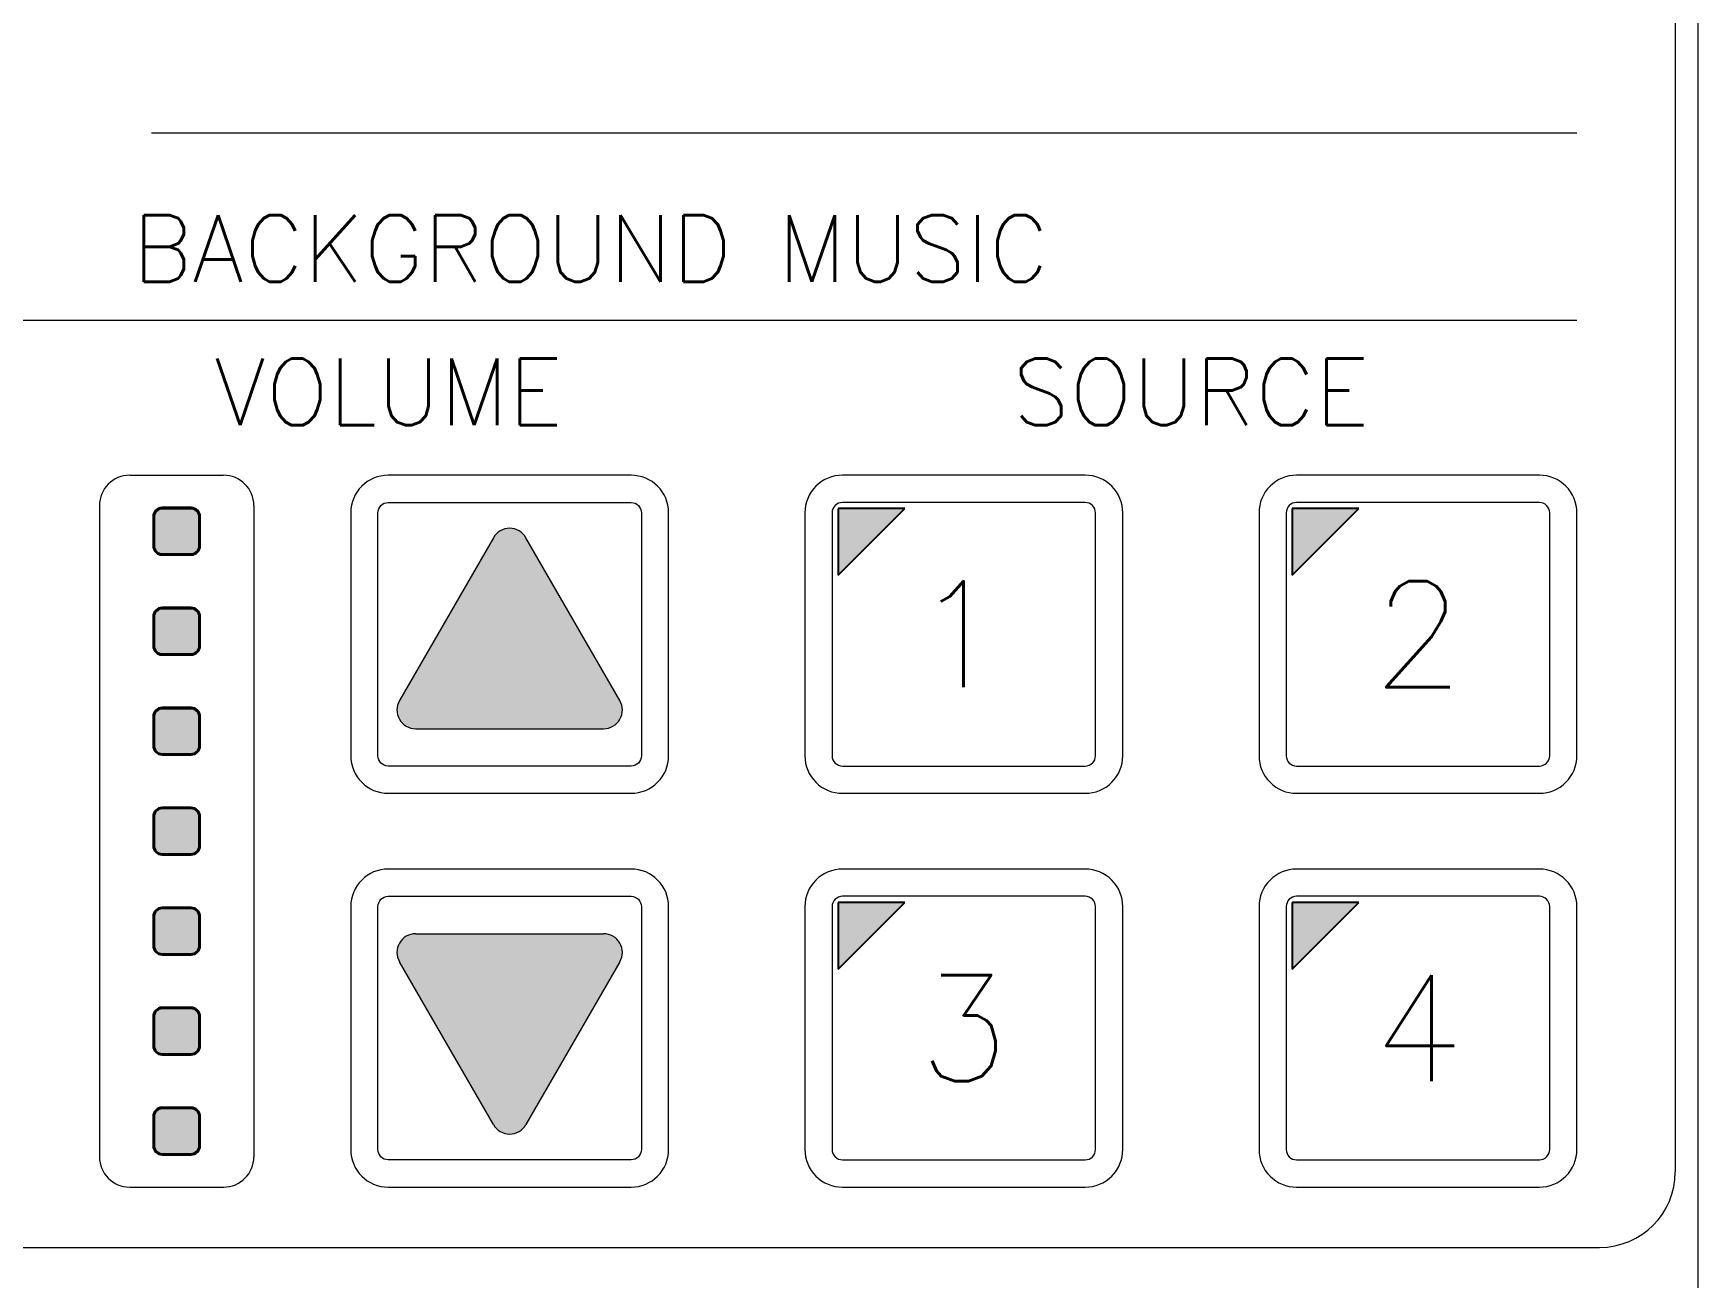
# Model space of a CAD drawing. Header units: inches. Extents: x 4.4 to 24.6, y 1.9 to 17.4.
# Drawn here: x 16.705 to 19.454, y 12.791 to 14.845 of the extents above; entities that cross this region are included whole.
import ezdxf
from ezdxf.enums import TextEntityAlignment as Align

# ---------------------------------------------------------------- set-up
doc = ezdxf.new("R2010")
doc.units = ezdxf.units.IN
doc.header["$LTSCALE"] = 0.4
doc.header["$MEASUREMENT"] = 0
doc.layers.add('ML800-LED', color=251, linetype='Continuous')
doc.layers.add('ML800-OBJECT', color=7, linetype='Continuous', lineweight=15)
doc.layers.add('ML800-TEXT', color=7, linetype='Continuous', lineweight=9)
doc.styles.add('LARGETEXT', font='romans.shx', dxfattribs={"height": 0.09})

msp = doc.modelspace()

# ---------------------------------------------------------------- hatches: boundary and pattern name
at = {"layer": 'ML800-LED'}
for points in [[(16.9792, 14.0475, 0.414214), (16.9659, 14.0607), (16.9179, 14.0607, 0.414214), (16.9047, 14.0475), (16.9047, 13.9995, 0.414214), (16.9179, 13.9862), (16.9659, 13.9862, 0.414214), (16.9792, 13.9995)], [(18.1444, 14.061), (18.0344, 14.061), (18.0344, 13.951)], [(18.8944, 14.061), (18.7844, 14.061), (18.7844, 13.951)], [(16.9792, 13.8825, 0.414214), (16.9659, 13.8957), (16.9179, 13.8957, 0.414214), (16.9047, 13.8825), (16.9047, 13.8345, 0.414214), (16.9179, 13.8212), (16.9659, 13.8212, 0.414214), (16.9792, 13.8345)], [(16.9792, 13.7175, 0.414214), (16.9659, 13.7307), (16.9179, 13.7307, 0.414214), (16.9047, 13.7175), (16.9047, 13.6695, 0.414214), (16.9179, 13.6562), (16.9659, 13.6562, 0.414214), (16.9792, 13.6695)], [(16.9792, 13.5525, 0.414214), (16.9659, 13.5657), (16.9179, 13.5657, 0.414214), (16.9047, 13.5525), (16.9047, 13.5045, 0.414214), (16.9179, 13.4912), (16.9659, 13.4912, 0.414214), (16.9792, 13.5045)], [(16.9792, 13.3875, 0.414214), (16.9659, 13.4007), (16.9179, 13.4007, 0.414214), (16.9047, 13.3875), (16.9047, 13.3395, 0.414214), (16.9179, 13.3262), (16.9659, 13.3262, 0.414214), (16.9792, 13.3395)], [(18.1444, 13.411), (18.0344, 13.411), (18.0344, 13.301)], [(18.8944, 13.411), (18.7844, 13.411), (18.7844, 13.301)], [(16.9792, 13.2225, 0.414214), (16.9659, 13.2357), (16.9179, 13.2357, 0.414214), (16.9047, 13.2225), (16.9047, 13.1745, 0.414214), (16.9179, 13.1612), (16.9659, 13.1612, 0.414214), (16.9792, 13.1745)], [(16.9792, 13.0575, 0.414214), (16.9659, 13.0707), (16.9179, 13.0707, 0.414214), (16.9047, 13.0575), (16.9047, 13.0095, 0.414214), (16.9179, 12.9962), (16.9659, 12.9962, 0.414214), (16.9792, 13.0095)]]:
    msp.add_hatch(color=256, dxfattribs=at).paths.add_polyline_path(points)
at = {"layer": 'ML800-TEXT'}
for points in [[(17.5187, 14.0129, 0.57735), (17.465, 14.0129), (17.3099, 13.7442, 0.57735), (17.3367, 13.6977), (17.647, 13.6977, 0.57735), (17.6739, 13.7442)], [(17.6739, 13.3128, 0.57735), (17.647, 13.3593), (17.3367, 13.3593, 0.57735), (17.3099, 13.3128), (17.465, 13.0441, 0.57735), (17.5187, 13.0441)]]:
    msp.add_hatch(color=256, dxfattribs=at).paths.add_polyline_path(points)

# ---------------------------------------------------------------- linework, layer by layer
at = {"layer": 'ML800-LED'}
for p, q in [((18.0344, 13.951), (18.1444, 14.061)), ((18.0344, 14.061), (18.0344, 13.951)), ((18.1444, 14.061), (18.0344, 14.061)), ((18.7844, 13.951), (18.8944, 14.061)), ((18.7844, 14.061), (18.7844, 13.951)), ((18.8944, 14.061), (18.7844, 14.061)), ((18.0344, 13.301), (18.1444, 13.411)), ((18.0344, 13.411), (18.0344, 13.301)), ((18.1444, 13.411), (18.0344, 13.411)), ((18.7844, 13.301), (18.8944, 13.411)), ((18.7844, 13.411), (18.7844, 13.301)), ((18.8944, 13.411), (18.7844, 13.411))]:
    msp.add_line(p, q, dxfattribs=at)
for points in [[(16.9809, 14.0475, 0.414214), (16.9659, 14.0625), (16.9179, 14.0625, 0.414214), (16.9029, 14.0475), (16.9029, 13.9995, 0.414214), (16.9179, 13.9845), (16.9659, 13.9845, 0.414214), (16.9809, 13.9995)], [(16.9792, 14.0475, 0.414214), (16.9659, 14.0607), (16.9179, 14.0607, 0.414214), (16.9047, 14.0475), (16.9047, 13.9995, 0.414214), (16.9179, 13.9862), (16.9659, 13.9862, 0.414214), (16.9792, 13.9995)], [(16.9809, 13.8825, 0.414214), (16.9659, 13.8975), (16.9179, 13.8975, 0.414214), (16.9029, 13.8825), (16.9029, 13.8345, 0.414214), (16.9179, 13.8195), (16.9659, 13.8195, 0.414214), (16.9809, 13.8345)], [(16.9792, 13.8825, 0.414214), (16.9659, 13.8957), (16.9179, 13.8957, 0.414214), (16.9047, 13.8825), (16.9047, 13.8345, 0.414214), (16.9179, 13.8212), (16.9659, 13.8212, 0.414214), (16.9792, 13.8345)], [(16.9809, 13.7175, 0.414214), (16.9659, 13.7325), (16.9179, 13.7325, 0.414214), (16.9029, 13.7175), (16.9029, 13.6695, 0.414214), (16.9179, 13.6545), (16.9659, 13.6545, 0.414214), (16.9809, 13.6695)], [(16.9792, 13.7175, 0.414214), (16.9659, 13.7307), (16.9179, 13.7307, 0.414214), (16.9047, 13.7175), (16.9047, 13.6695, 0.414214), (16.9179, 13.6562), (16.9659, 13.6562, 0.414214), (16.9792, 13.6695)], [(16.9809, 13.5525, 0.414214), (16.9659, 13.5675), (16.9179, 13.5675, 0.414214), (16.9029, 13.5525), (16.9029, 13.5045, 0.414214), (16.9179, 13.4895), (16.9659, 13.4895, 0.414214), (16.9809, 13.5045)], [(16.9792, 13.5525, 0.414214), (16.9659, 13.5657), (16.9179, 13.5657, 0.414214), (16.9047, 13.5525), (16.9047, 13.5045, 0.414214), (16.9179, 13.4912), (16.9659, 13.4912, 0.414214), (16.9792, 13.5045)], [(16.9809, 13.3875, 0.414214), (16.9659, 13.4025), (16.9179, 13.4025, 0.414214), (16.9029, 13.3875), (16.9029, 13.3395, 0.414214), (16.9179, 13.3245), (16.9659, 13.3245, 0.414214), (16.9809, 13.3395)], [(16.9792, 13.3875, 0.414214), (16.9659, 13.4007), (16.9179, 13.4007, 0.414214), (16.9047, 13.3875), (16.9047, 13.3395, 0.414214), (16.9179, 13.3262), (16.9659, 13.3262, 0.414214), (16.9792, 13.3395)], [(16.9809, 13.2225, 0.414214), (16.9659, 13.2375), (16.9179, 13.2375, 0.414214), (16.9029, 13.2225), (16.9029, 13.1745, 0.414214), (16.9179, 13.1595), (16.9659, 13.1595, 0.414214), (16.9809, 13.1745)], [(16.9792, 13.2225, 0.414214), (16.9659, 13.2357), (16.9179, 13.2357, 0.414214), (16.9047, 13.2225), (16.9047, 13.1745, 0.414214), (16.9179, 13.1612), (16.9659, 13.1612, 0.414214), (16.9792, 13.1745)], [(16.9809, 13.0575, 0.414214), (16.9659, 13.0725), (16.9179, 13.0725, 0.414214), (16.9029, 13.0575), (16.9029, 13.0095, 0.414214), (16.9179, 12.9945), (16.9659, 12.9945, 0.414214), (16.9809, 13.0095)], [(16.9792, 13.0575, 0.414214), (16.9659, 13.0707), (16.9179, 13.0707, 0.414214), (16.9047, 13.0575), (16.9047, 13.0095, 0.414214), (16.9179, 12.9962), (16.9659, 12.9962, 0.414214), (16.9792, 13.0095)]]:
    msp.add_lwpolyline(points, format="xyb", close=True, dxfattribs=at)
at = {"layer": 'ML800-OBJECT'}
for p, q in [((19.4169, 16.1295), (19.4169, 12.9665)), ((19.4539, 16.1295), (19.4539, 11.1915)), ((16.8644, 14.116), (17.0194, 14.116)), ((17.6924, 14.116), (17.2914, 14.116)), ((16.8144, 14.066), (16.8144, 12.991)), ((17.0694, 14.066), (17.0694, 12.991)), ((17.2294, 14.054), (17.2294, 13.653)), ((17.7544, 13.653), (17.7544, 14.054)), ((17.2914, 13.591), (17.6924, 13.591)), ((17.6924, 13.466), (17.2914, 13.466)), ((17.2294, 13.404), (17.2294, 13.003)), ((17.7544, 13.003), (17.7544, 13.404)), ((16.8644, 12.941), (17.0194, 12.941)), ((17.2914, 12.941), (17.6924, 12.941)), ((12.7419, 12.8415), (19.2919, 12.8415))]:
    msp.add_line(p, q, dxfattribs=at)
for points in [[(18.0414, 14.116, 0.414214), (17.9794, 14.054), (17.9794, 13.653, 0.414214), (18.0414, 13.591), (18.4424, 13.591, 0.414214), (18.5044, 13.653), (18.5044, 14.054, 0.414214), (18.4424, 14.116)], [(18.7914, 14.116, 0.414214), (18.7294, 14.054), (18.7294, 13.653, 0.414214), (18.7914, 13.591), (19.1924, 13.591, 0.414214), (19.2544, 13.653), (19.2544, 14.054, 0.414214), (19.1924, 14.116)], [(17.6924, 14.071, -0.414214), (17.7094, 14.054), (17.7094, 13.653, -0.414214), (17.6924, 13.636), (17.2914, 13.636, -0.414214), (17.2744, 13.653), (17.2744, 14.054, -0.414214), (17.2914, 14.071)], [(18.0414, 14.071, 0.414214), (18.0244, 14.054), (18.0244, 13.653, 0.414214), (18.0414, 13.636), (18.4424, 13.636, 0.414214), (18.4594, 13.653), (18.4594, 14.054, 0.414214), (18.4424, 14.071)], [(18.7914, 14.071, 0.414214), (18.7744, 14.054), (18.7744, 13.653, 0.414214), (18.7914, 13.636), (19.1924, 13.636, 0.414214), (19.2094, 13.653), (19.2094, 14.054, 0.414214), (19.1924, 14.071)], [(18.0414, 13.466, 0.414214), (17.9794, 13.404), (17.9794, 13.003, 0.414214), (18.0414, 12.941), (18.4424, 12.941, 0.414214), (18.5044, 13.003), (18.5044, 13.404, 0.414214), (18.4424, 13.466)], [(18.7914, 13.466, 0.414214), (18.7294, 13.404), (18.7294, 13.003, 0.414214), (18.7914, 12.941), (19.1924, 12.941, 0.414214), (19.2544, 13.003), (19.2544, 13.404, 0.414214), (19.1924, 13.466)], [(17.6924, 13.421, -0.414214), (17.7094, 13.404), (17.7094, 13.003, -0.414214), (17.6924, 12.986), (17.2914, 12.986, -0.414214), (17.2744, 13.003), (17.2744, 13.404, -0.414214), (17.2914, 13.421)], [(18.0414, 13.421, 0.414214), (18.0244, 13.404), (18.0244, 13.003, 0.414214), (18.0414, 12.986), (18.4424, 12.986, 0.414214), (18.4594, 13.003), (18.4594, 13.404, 0.414214), (18.4424, 13.421)], [(18.7914, 13.421, 0.414214), (18.7744, 13.404), (18.7744, 13.003, 0.414214), (18.7914, 12.986), (19.1924, 12.986, 0.414214), (19.2094, 13.003), (19.2094, 13.404, 0.414214), (19.1924, 13.421)]]:
    msp.add_lwpolyline(points, format="xyb", close=True, dxfattribs=at)
for centre, radius, start, end in [((16.8644, 14.066), 0.05, 90, 180), ((17.0194, 14.066), 0.05, 360, 90), ((17.2914, 14.054), 0.062, 90, 180), ((17.6924, 14.054), 0.062, 0, 90), ((17.2914, 13.653), 0.062, 180, 270), ((17.6924, 13.653), 0.062, 270, 0), ((17.2914, 13.404), 0.062, 90, 180), ((17.6924, 13.404), 0.062, 0, 90), ((17.2914, 13.003), 0.062, 180, 270), ((17.6924, 13.003), 0.062, 270, 0), ((16.8644, 12.991), 0.05, 180, 270), ((17.0194, 12.991), 0.05, 270, 360), ((19.2919, 12.9665), 0.125, 270, 0)]:
    msp.add_arc(centre, radius, start, end, dxfattribs=at)
at = {"layer": 'ML800-TEXT'}
for p, q in [((19.2544, 14.6804), (16.9002, 14.6804)), ((16.106, 14.372), (19.2544, 14.372)), ((17.465, 14.0129), (17.3099, 13.7442)), ((17.6739, 13.7442), (17.5187, 14.0129)), ((17.3367, 13.6977), (17.647, 13.6977)), ((17.3367, 13.3593), (17.647, 13.3593)), ((17.465, 13.0441), (17.3099, 13.3128)), ((17.6739, 13.3128), (17.5187, 13.0441))]:
    msp.add_line(p, q, dxfattribs=at)
for centre, start, end in [((17.4919, 13.9974), 30, 150), ((17.3367, 13.7287), 150, 270), ((17.647, 13.7287), 270, 30), ((17.3367, 13.3283), 90, 210), ((17.647, 13.3283), 330, 90), ((17.4919, 13.0596), 210, 330)]:
    msp.add_arc(centre, 0.031, start, end, dxfattribs=at)

# ---------------------------------------------------------------- texts
at = {"layer": 'ML800-TEXT', "style": 'LARGETEXT'}
for s, height, p in [('BACKGROUND MUSIC', 0.11, (17.6256, 14.4905)), ('VOLUME', 0.11, (17.2919, 14.2535)), ('SOURCE', 0.11, (18.6169, 14.2535)), ('1', 0.175, (18.2339, 13.8535)), ('2', 0.175, (18.9919, 13.8535)), ('3', 0.175, (18.2419, 13.2035)), ('4', 0.175, (18.9919, 13.2035))]:
    msp.add_text(s, height=height, dxfattribs=at).set_placement(p, align=Align.MIDDLE)

doc.saveas('drawing.dxf')
